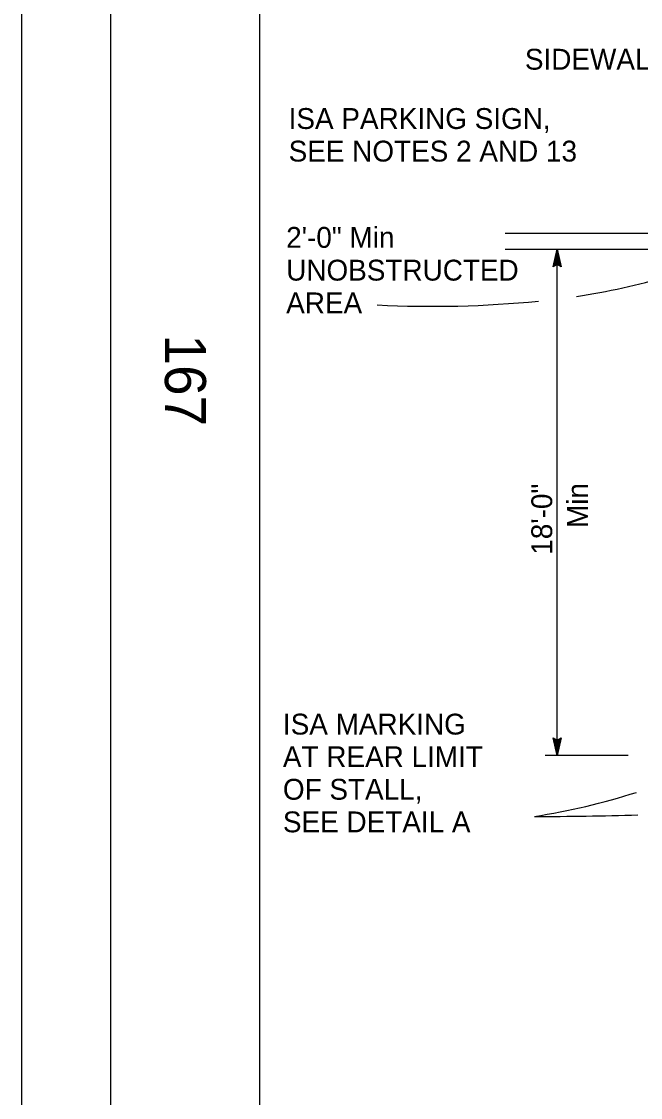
# Model space of a CAD drawing. Extents: x -893 to 867, y -474 to 712.
# Drawn here: x -893.5 to -685.8, y -118.8 to 242.3 of the extents above; entities that cross this region are included whole.
import ezdxf

# ---------------------------------------------------------------- set-up
doc = ezdxf.new("R2010")
doc.units = 0
for name, color, linetype in [('border_PLOTTING-ELEMENTS', 7, 'Continuous'), ('border_rw_22x34_Cut_Lines', 7, 'Continuous'), ('border_SHEET', 7, 'Continuous'), ('border_WITHIN-BORDER-anno', 7, 'Continuous'), ('rd_PAVEMENT', 7, 'Continuous'), ('rd_PAVEMENT-anno', 7, 'Continuous')]:
    doc.layers.add(name, color=color, linetype=linetype)

msp = doc.modelspace()

# ---------------------------------------------------------------- linework, layer by layer
at = {"layer": 'border_PLOTTING-ELEMENTS'}
for points in [[(-893.46, -474.04), (866.54, -474.04), (866.54, 711.96), (-893.46, 711.96)], [(-863.46, 668.96), (836.54, 668.96), (836.54, -431.04), (-863.46, -431.04)]]:
    msp.add_lwpolyline(points, close=True, dxfattribs=at)
at = {"layer": 'border_rw_22x34_Cut_Lines'}
msp.add_lwpolyline([(-863.46, 668.96), (836.54, 668.96), (836.54, -431.04), (-863.46, -431.04)], close=True, dxfattribs=at)
at = {"layer": 'border_SHEET'}
msp.add_line((-813.46, -406.05), (-813.46, 643.95), dxfattribs=at)
at = {"layer": 'rd_PAVEMENT'}
for p, q in [((-731.17, 171.26), (-424.9, 171.26)), ((-731.17, 165.93), (-680.9, 165.93))]:
    msp.add_line(p, q, dxfattribs=at)
at = {"layer": 'rd_PAVEMENT-anno'}
for p, q in [((-715.07, 159.93), (-713.73, 165.93)), ((-714.71, 160.15), (-713.73, 164.55)), ((-714.36, 160.38), (-713.73, 163.17)), ((-713.73, -4.07), (-713.73, 165.93)), ((-713.73, 165.93), (-713.73, 165.93)), ((-713.73, 165.93), (-712.4, 159.93)), ((-713.73, 164.54), (-712.76, 160.17)), ((-713.73, 163.17), (-713.11, 160.34)), ((-713.73, 160.73), (-715.07, 159.93)), ((-715.07, 159.93), (-715.07, 159.93)), ((-714.01, 160.56), (-713.73, 161.79)), ((-713.73, 161.79), (-713.47, 160.58)), ((-712.4, 159.93), (-713.73, 160.73)), ((-712.4, 159.93), (-712.4, 159.93)), ((-713.73, -4.07), (-715.06, 1.93)), ((-715.06, 1.93), (-715.06, 1.93)), ((-715.06, 1.93), (-713.73, 1.13)), ((-713.73, -2.68), (-714.7, 1.7)), ((-713.73, -1.31), (-714.35, 1.52)), ((-713.73, 0.08), (-714, 1.28)), ((-713.73, 1.13), (-712.39, 1.93)), ((-712.39, 1.93), (-713.73, -4.07)), ((-712.75, 1.71), (-713.73, -2.69)), ((-713.11, 1.48), (-713.73, -1.31)), ((-713.45, 1.31), (-713.73, 0.08)), ((-712.39, 1.93), (-712.39, 1.93)), ((-689.9, -4.07), (-717.81, -4.07)), ((-713.73, -4.07), (-713.73, -4.07))]:
    msp.add_line(p, q, dxfattribs=at)
for centre, radius, start, end in [((-742.25, 381.66), 234.23, 278.6002, 286.3111), ((-755.59, 507.38), 360.65, 267.0605, 275.6622), ((-755.12, 195.74), 222.77, 278.7076, 287.7722), ((-717.39, 845.03), 869.5, 269.7358, 272.02386)]:
    msp.add_arc(centre, radius, start, end, dxfattribs=at)

# ---------------------------------------------------------------- texts
at = {"layer": 'border_WITHIN-BORDER-anno'}
msp.add_text('167', height=13.779, rotation=270, dxfattribs=at).set_placement((-845.36, 137.27))
at = {"layer": 'rd_PAVEMENT-anno'}
for s, p in [('SIDEWALK', (-724.57, 226.16)), ('ISA PARKING SIGN,', (-803.84, 206.26)), ('SEE NOTES 2 AND 13', (-803.84, 195.32)), ('2\'-0" Min', (-804.66, 166.37)), ('UNOBSTRUCTED', (-804.66, 155.37)), ('AREA', (-804.66, 144.37)), ('ISA MARKING', (-805.76, 3)), ('AT REAR LIMIT', (-805.76, -7.93)), ('OF STALL,', (-805.76, -18.87)), ('SEE DETAIL A', (-805.76, -29.81))]:
    msp.add_text(s, height=7, dxfattribs=at).set_placement(p)
for s, p in [('18\'-0"', (-715.41, 63.36)), ('Min', (-703.41, 72.33))]:
    msp.add_text(s, height=7, rotation=90, dxfattribs=at).set_placement(p)

doc.saveas('drawing.dxf')
